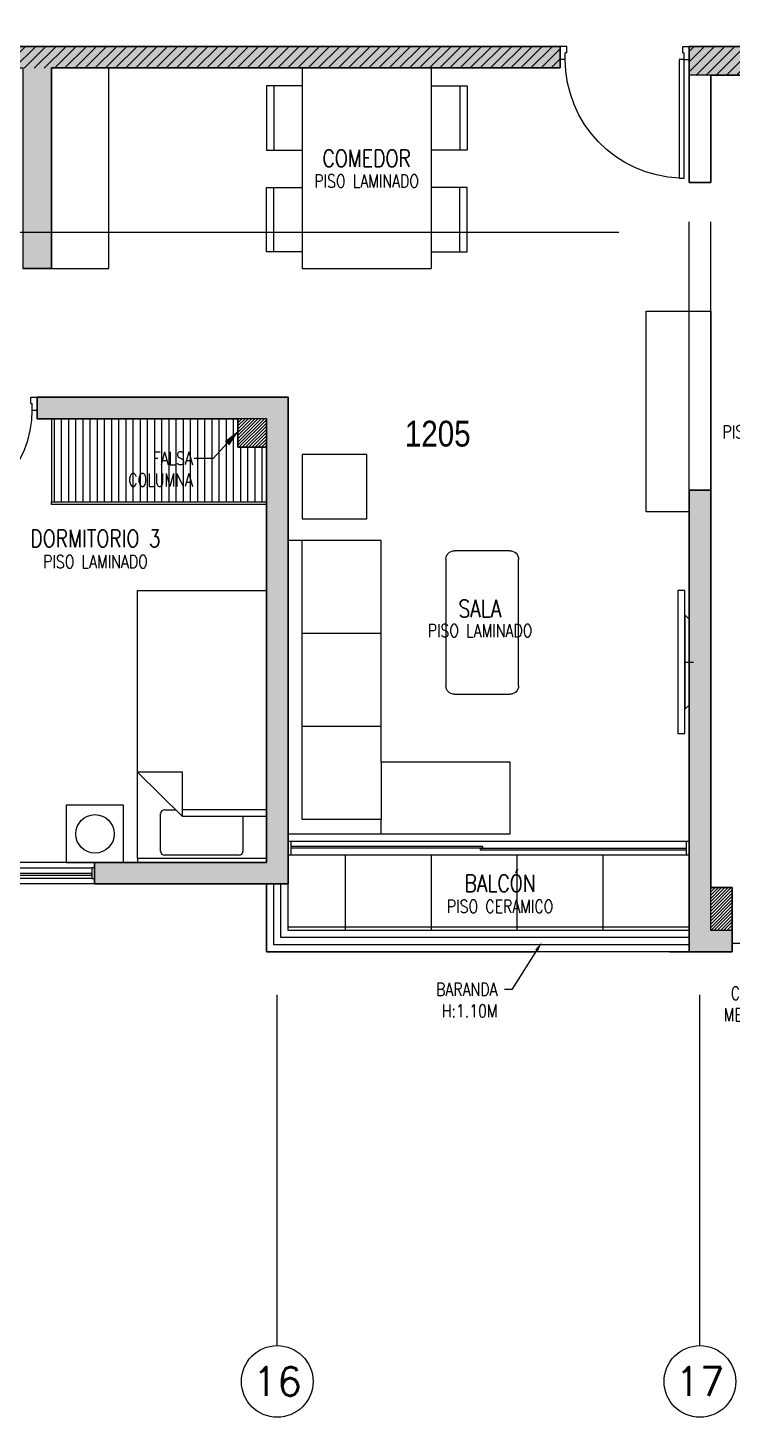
# Model space of a CAD drawing. Header units: millimetres. Extents: x -3 to 53, y -269 to 39.
# Drawn here: x 33.28 to 38.2, y -117.72 to -108.02 of the extents above; entities that cross this region are included whole.
import ezdxf
from ezdxf import colors
from ezdxf.entities.mleader import LeaderData, LeaderLine
from ezdxf.enums import TextEntityAlignment as Align
from ezdxf.math import Vec2, Vec3

# ---------------------------------------------------------------- set-up
doc = ezdxf.new("R2010")
doc.units = ezdxf.units.MM
doc.header["$LTSCALE"] = 15
for name, pattern in [('CENTER', [2, 1.25, -0.25, 0.25, -0.25]), ('HIDDEN2', [0.1875, 0.125, -0.0625]), ('PHANTOM', [63.5, 31.75, -6.35, 6.35, -6.35, 6.35, -6.35]), ('PHANTOM2', [1.25, 0.625, -0.125, 0.125, -0.125, 0.125, -0.125])]:
    doc.linetypes.add(name, pattern=pattern)
doc.layers.get('0').update_dxf_attribs({"color": 250})
for name, color, linetype in [('A-BARANDAS', 250, 'Continuous'), ('A-CORTE', 250, 'CENTER'), ('A-EJES', 251, 'PHANTOM'), ('A-EST HATCH', 250, 'Continuous'), ('A-EST PLACAS', 250, 'Continuous'), ('A-EST VIGAS', 250, 'HIDDEN2'), ('A-HATCH', 250, 'Continuous'), ('A-MOBILIARIO', 250, 'Continuous'), ('A-MURO BAJO', 251, 'Continuous'), ('A-NUMERACIONDEP', 251, 'Continuous'), ('A-PROYECCIONES', 250, 'HIDDEN2'), ('A-TEXTO-ACABADO PISO', 250, 'Continuous'), ('A-TEXTO-AMBIENTE', 252, 'Continuous'), ('A-TEXTO-INDICACIONES', 250, 'Continuous'), ('DLP_MOBILIARIO FIJO', 250, 'Continuous'), ('MURO CF 60', 250, 'Continuous')]:
    doc.layers.add(name, color=color, linetype=linetype)
doc.layers.add('A-MUROS', color=252, linetype='Continuous', lineweight=30)
doc.styles.add('R80', font='ARIALN.TTF', dxfattribs={"height": 2.03})
doc.styles.add('ROMANS', font='romans.shx', dxfattribs={"width": 0.8})
doc.styles.add('TXT_COTAS', font='romans.shx', dxfattribs={"width": 0.8})
pattern_1 = [(45, (359.999406, -86.67669), (-0.035355339, 0.035355339), [])]

# ---------------------------------------------------------------- blocks, each defined once
blk = doc.blocks.new('EST.P10')
at = {"layer": 'A-EST HATCH'}
h = blk.add_hatch(color=256, dxfattribs=at)
h.dxf.hatch_style = 1
h.paths.add_polyline_path([(39.55, -2.74), (39.55, 3.325), (37.9, 3.325), (37.9, 3.525), (39.7, 3.525), (39.7, 2.65), (41.2, 2.65), (41.2, 3.15), (41.35, 3.15), (41.35, 2.45), (39.7, 2.45), (39.7, -2.74)])
h.paths.add_polyline_path([(18.45, 7.325), (20.05, 7.325), (20.05, 10.425), (18.85, 10.425), (18.85, 10.575), (20.2, 10.575), (20.2, 7.175), (18.45, 7.175)])
h.paths.add_polyline_path([(17.65, 10.575), (17.5, 10.575), (17.5, 7.175), (17.65, 7.175)])
h.paths.add_polyline_path([(12.15, 11.05), (11.85, 11.05), (11.85, 10.9), (12, 10.9), (12, 7.825), (12.15, 7.825)])
h.paths.add_polyline_path([(15.1, 10.425), (15.1, 7.325), (16.7, 7.325), (16.7, 7.175), (14.95, 7.175), (14.95, 10.575), (16.3, 10.575), (16.3, 10.425)])
h.paths.add_polyline_path([(5.85, 10.9), (5.25, 10.9), (5.25, 11.05), (6, 11.05), (6, 7.65), (4.85, 7.65), (4.85, 7.8), (5.85, 7.8)])
h.paths.add_polyline_path([(4.05, 11.05), (4.05, 7.65), (3.9, 7.65), (3.9, 11.05)])
h.paths.add_polyline_path([(3.1, 7.8), (1.5, 7.8), (1.5, 10.9), (2.7, 10.9), (2.7, 11.05), (1.35, 11.05), (1.35, 7.65), (3.1, 7.65)])
h.paths.add_polyline_path([(5.85, -2.65), (5.25, -2.65), (5.25, -2.8), (6, -2.8), (6, 0.6), (4.85, 0.6), (4.85, 0.45), (5.85, 0.45)])
h.paths.add_polyline_path([(4.05, -2.8), (4.05, 0.6), (3.9, 0.6), (3.9, -2.8)])
h.paths.add_polyline_path([(3.1, 0.45), (1.5, 0.45), (1.5, -2.65), (2.7, -2.65), (2.7, -2.8), (1.35, -2.8), (1.35, 0.6), (3.1, 0.6)])
h.paths.add_polyline_path([(8.7, -0.35), (8.85, -0.35), (8.85, -2.65), (9, -2.65), (9, -2.8), (8.7, -2.8)])
h.paths.add_polyline_path([(18.45, 0.925), (20.05, 0.925), (20.05, -2.175), (18.85, -2.175), (18.85, -2.325), (20.2, -2.325), (20.2, 1.075), (18.45, 1.075)])
h.paths.add_polyline_path([(17.65, -2.325), (17.5, -2.325), (17.5, 1.075), (17.65, 1.075)])
h.paths.add_polyline_path([(12.15, -2.8), (11.85, -2.8), (11.85, -2.65), (12, -2.65), (12, 0.425), (12.15, 0.425)])
h.paths.add_polyline_path([(15.1, -2.175), (15.1, 0.925), (16.7, 0.925), (16.7, 1.075), (14.95, 1.075), (14.95, -2.325), (16.3, -2.325), (16.3, -2.175)])
h.paths.add_polyline_path([(31.6, 7.325), (30, 7.325), (30, 10.425), (31.2, 10.425), (31.2, 10.575), (29.85, 10.575), (29.85, 7.175), (31.6, 7.175)])
h.paths.add_polyline_path([(32.4, 10.575), (32.55, 10.575), (32.55, 7.175), (32.4, 7.175)])
h.paths.add_polyline_path([(38.2, 11.05), (38.2, 10.9), (38.05, 10.9), (38.05, 7.825), (37.9, 7.825), (37.9, 11.05)])
h.paths.add_polyline_path([(27.6, 4.725), (37, 4.725), (37, 4.875), (33.45, 4.875), (33.45, 6.275), (33.25, 6.275), (33.25, 4.875), (30.35, 4.875), (30.35, 6.275), (30.2, 6.275), (30.2, 4.875), (27.8, 4.875), (27.8, 6.125), (29.45, 6.125), (29.45, 6.275), (27.175, 6.275), (27.175, 6.125), (27.6, 6.125)])
h.paths.add_polyline_path([(34.95, 10.425), (34.95, 7.325), (33.35, 7.325), (33.35, 7.175), (35.1, 7.175), (35.1, 10.575), (33.75, 10.575), (33.75, 10.425)])
h.paths.add_polyline_path([(39.7, 5.8), (41.35, 5.8), (41.35, 5.1), (41.2, 5.1), (41.2, 5.6), (39.7, 5.6), (39.7, 4.725), (37.9, 4.725), (37.9, 4.925), (39.55, 4.925), (39.55, 10.99), (39.7, 10.99)])
h.paths.add_polyline_path([(44.2, 10.9), (44.8, 10.9), (44.8, 11.05), (44.05, 11.05), (44.05, 7.65), (45.2, 7.65), (45.2, 7.8), (44.2, 7.8)])
h.paths.add_polyline_path([(46, 11.05), (46, 7.65), (46.15, 7.65), (46.15, 11.05)])
h.paths.add_polyline_path([(46.95, 7.8), (48.55, 7.8), (48.55, 10.9), (47.35, 10.9), (47.35, 11.05), (48.7, 11.05), (48.7, 7.65), (46.95, 7.65)])
h.paths.add_polyline_path([(46, -2.8), (46, 0.6), (46.15, 0.6), (46.15, -2.8)])
h.paths.add_polyline_path([(46.95, 0.45), (48.55, 0.45), (48.55, -2.65), (47.35, -2.65), (47.35, -2.8), (48.7, -2.8), (48.7, 0.6), (46.95, 0.6)])
h.paths.add_polyline_path([(41.35, 0.7), (41.2, 0.7), (41.2, -2.65), (41.05, -2.65), (41.05, -2.8), (41.35, -2.8)])
h.paths.add_polyline_path([(31.6, 0.925), (30, 0.925), (30, -2.175), (31.2, -2.175), (31.2, -2.325), (29.85, -2.325), (29.85, 1.075), (31.6, 1.075)])
h.paths.add_polyline_path([(32.4, -2.325), (32.55, -2.325), (32.55, 1.075), (32.4, 1.075)])
h.paths.add_polyline_path([(37.9, -2.8), (38.2, -2.8), (38.2, -2.65), (38.05, -2.65), (38.05, 0.425), (37.9, 0.425)])
h.paths.add_polyline_path([(34.95, -2.175), (34.95, 0.925), (33.35, 0.925), (33.35, 1.075), (35.1, 1.075), (35.1, -2.325), (33.75, -2.325), (33.75, -2.175)])
h.paths.add_polyline_path([(10.35, 3.525), (12.15, 3.525), (12.15, 3.375), (10.5, 3.375), (10.5, -2.74), (10.35, -2.74), (10.35, 2.5), (8.7, 2.5), (8.7, 3.15), (8.85, 3.15), (8.85, 2.65), (10.35, 2.65)])
h.paths.add_polyline_path([(44.05, -2.8), (44.05, 0.6), (45.2, 0.6), (45.2, 0.45), (44.2, 0.45), (44.2, -2.65), (44.8, -2.65), (44.8, -2.8)])
h.paths.add_polyline_path([(46.9532, 5.55), (47.1, 5.55), (47.1, 6.75), (44.95, 6.75), (44.95, 6.6), (45.4, 6.6), (45.4, 5), (45.6, 5), (45.6, 6.6), (46.95, 6.6), (46.95, 5.55)], flags=17)
h.paths.add_polyline_path([(46.9532, 2.7), (47.1, 2.7), (47.1, 1.5), (44.95, 1.5), (44.95, 1.65), (45.4, 1.65), (45.4, 3.25), (45.6, 3.25), (45.6, 1.65), (46.95, 1.65), (46.95, 2.7)], flags=17)
h.paths.add_polyline_path([(41.1999, 4.2), (44.05, 4.2), (44.05, 6.75), (44.2, 6.75), (44.2, 4.2), (46.95, 4.2), (46.95, 4.8), (47.1, 4.8), (47.1, 4.2), (49.9, 4.2), (49.9, 8.15), (49.85, 8.15), (49.85, 8.25), (50.05, 8.25), (50.05, 0), (49.85, 0), (49.85, 0.1), (49.8999, 0.1), (49.9, 4.05), (47.1, 4.05), (47.1, 3.45), (46.95, 3.45), (46.95, 4.05), (44.2, 4.05), (44.2, 1.5), (44.05, 1.5), (44.05, 4.05), (41.1999, 4.05)])
h.paths.add_polyline_path([(41.35, 11.05), (41.35, 7.55), (41.2, 7.55), (41.2, 10.9), (41.05, 10.9), (41.05, 11.05)])
h.paths.add_polyline_path([(27.15, 4.725), (25.15, 4.725), (25.15, 4.875), (27, 4.875), (27, 8.275), (25.15, 8.275), (25.15, 8.425), (27, 8.425), (27, 10.575), (27.85, 10.575), (27.85, 10.425), (27.15, 10.425)])
h.paths.add_polyline_path([(10.35, 10.99), (10.35, 5.75), (8.7, 5.75), (8.7, 5.1), (8.85, 5.1), (8.85, 5.6), (10.35, 5.6), (10.35, 4.725), (12.15, 4.725), (12.15, 4.875), (10.5, 4.875), (10.5, 10.99)])
h.paths.add_polyline_path([(2.95, 4.2), (0.15, 4.2), (0.1499, 8.15), (0.2, 8.15), (0.2, 8.25), (0, 8.25), (0, 0), (0.2, 0), (0.2, 0.0997), (0.1501, 0.1), (0.15, 4.05), (2.95, 4.05), (2.95, 3.45), (3.1, 3.45), (3.1, 4.05), (5.85, 4.05), (5.85, 1.5), (6, 1.5), (6, 4.05), (8.8501, 4.05), (8.8501, 4.2), (6, 4.2), (6, 6.75), (5.85, 6.75), (5.85, 4.2), (3.1, 4.2), (3.1, 4.8), (2.95, 4.8)])
h.paths.add_polyline_path([(8.7, 11.05), (9, 11.05), (9, 10.9), (8.85, 10.9), (8.85, 8.6), (8.7, 8.6)])
h.paths.add_polyline_path([(3.0968, 5.55), (2.95, 5.55), (2.95, 6.75), (5.1, 6.75), (5.1, 6.6), (4.65, 6.6), (4.65, 5), (4.45, 5), (4.45, 6.6), (3.1, 6.6), (3.1, 5.55)], flags=17)
h.paths.add_polyline_path([(3.0968, 2.7), (2.95, 2.7), (2.95, 1.5), (5.1, 1.5), (5.1, 1.65), (4.65, 1.65), (4.65, 3.25), (4.45, 3.25), (4.45, 1.65), (3.1, 1.65), (3.1, 2.7)], flags=17)
h.paths.add_polyline_path([(23.35, 4.725), (23.2, 4.725), (23.2, 8.425), (23.35, 8.425)])
h.paths.add_polyline_path([(22.45, 6.125), (22.45, 4.725), (13.05, 4.725), (13.05, 4.875), (16.6, 4.875), (16.6, 6.275), (16.8, 6.275), (16.8, 4.875), (19.7, 4.875), (19.7, 6.275), (19.85, 6.275), (19.85, 4.875), (22.25, 4.875), (22.25, 6.125), (20.6, 6.125), (20.6, 6.275), (22.845, 6.275), (22.845, 6.125)])
h.paths.add_polyline_path([(29, 1.975), (29, 2.125), (27.2, 2.125), (27.2, 3.375), (29.75, 3.375), (29.75, 1.975), (29.9, 1.975), (29.9, 3.375), (33.25, 3.375), (33.25, 1.975), (33.45, 1.975), (33.45, 3.375), (37, 3.375), (37, 3.525), (27, 3.525), (27, 1.975)])
h.paths.add_polyline_path([(27, 1.95), (27, -1.775), (23.35, -1.775), (23.35, 0.875), (25.7, 0.875), (25.7, 1.425), (26, 1.425), (26, 1.575), (25.55, 1.575), (25.55, 1.025), (23.35, 1.025), (23.35, 3.375), (26, 3.375), (26, 3.525), (23.2, 3.525), (23.2, -1.925), (27, -1.925), (27, -2.325), (27.85, -2.325), (27.85, -2.175), (27.15, -2.175), (27.15, 1.95)])
at = {"layer": 'A-EST PLACAS'}
for points in [[(29, 1.975), (29, 2.125), (27.2, 2.125), (27.2, 3.375), (29.75, 3.375), (29.75, 1.975), (29.9, 1.975), (29.9, 3.375), (33.25, 3.375), (33.25, 1.975), (33.45, 1.975), (33.45, 3.375), (37, 3.375), (37, 3.525), (27, 3.525), (27, 1.975)], [(39.55, -2.74), (39.55, 3.325), (37.9, 3.325), (37.9, 3.525), (39.7, 3.525), (39.7, 2.65), (41.2, 2.65), (41.2, 3.15), (41.35, 3.15), (41.35, 2.45), (39.7, 2.45), (39.7, -2.74)], [(34.95, -2.175), (34.95, 0.925), (33.35, 0.925), (33.35, 1.075), (35.1, 1.075), (35.1, -2.325), (33.75, -2.325), (33.75, -2.175)], [(37.9, -2.8), (38.2, -2.8), (38.2, -2.65), (38.05, -2.65), (38.05, 0.425), (37.9, 0.425)]]:
    blk.add_lwpolyline(points, close=True, dxfattribs=at)
at = {"layer": 'A-EST VIGAS'}
for p, q in [((37.9, 0.425), (37.9, 3.325)), ((38.05, 0.425), (38.05, 3.325)), ((33.75, -2.325), (32.55, -2.325)), ((39.55, -2.74), (38.2, -2.74))]:
    blk.add_line(p, q, dxfattribs=at)
blk.add_lwpolyline([(34.95, -2.325), (34.95, -2.8), (37.9, -2.8)], dxfattribs=at)
blk = doc.blocks.new('_Dot')
at = {"color": 0, "linetype": 'ByBlock', "lineweight": -2}
blk.add_line((-0.5, 0), (-1, 0), dxfattribs=at)
at = {"color": 0, "linetype": 'ByBlock', "const_width": 0.5}
blk.add_lwpolyline([(-0.25, 0, 1), (0.25, 0, 1)], format="xyb", close=True, dxfattribs=at)
blk = doc.blocks.new('Cortes-Elev.')
at = {"layer": 'A-CORTE', "linetype": 'CENTER', "ltscale": 0.5}
blk.add_lwpolyline([(-1.966, 27.2284), (51.8601, 27.2284)], dxfattribs=at)
blk = doc.blocks.new('A$C72FD42DB')
for p, q in [((0.3255, 1.4, 0), (1.2255, 1.4, 0)), ((0.3255, 0), (0.3255, 1.4, 0)), ((1.2255, 0), (1.2255, 1.4, 0)), ((0.3255, 0), (1.2255, 0))]:
    blk.add_line(p, q)
for points in [[(0.3255, 1.285), (0.0755, 1.285), (0.0755, 0.835), (0.3255, 0.835)], [(0.1255, 1.285), (0.1255, 0.835)], [(1.2255, 1.285), (1.4755, 1.285), (1.4755, 0.835), (1.2255, 0.835)], [(1.4255, 1.285), (1.4255, 0.835)], [(0.3255, 0.125), (0.0755, 0.125), (0.0755, 0.575), (0.3255, 0.575)], [(0.1255, 0.125), (0.1255, 0.575)], [(1.2255, 0.125), (1.4755, 0.125), (1.4755, 0.575), (1.2255, 0.575)], [(1.4255, 0.125), (1.4255, 0.575)]]:
    blk.add_lwpolyline(points)
blk = doc.blocks.new('A$C4BFA03A9')
for points in [[(0.06, -0.5), (0.11, -0.5), (0.11, 0.5), (0.06, 0.5)], [(0.03, -0.3), (0.06, -0.33), (0.06, 0.33), (0.03, 0.3)]]:
    blk.add_lwpolyline(points, close=True)
at = {"layer": 'A-PROYECCIONES', "ltscale": 0.15}
blk.add_line((0.06, 0), (0, 0), dxfattribs=at)
blk = doc.blocks.new('1 PLAZA')
for p, q in [((-0.2859, -0.3221), (-0.2859, -0.0781)), ((-0.2592, -0.0513), (0.2619, -0.0513)), ((0.2887, -0.0781), (0.2887, -0.3415)), ((-0.45, -0.3221), (0.1356, -0.3221)), ((0.1356, -0.371), (-0.45, -0.371)), ((0.45, -0.6318), (0.1356, -0.3221)), ((0.1356, -0.3221), (0.1356, -0.6318)), ((0.2619, -0.3683), (0.1825, -0.3683)), ((0.1356, -0.6318), (0.45, -0.6318))]:
    blk.add_line(p, q)
at = {"extrusion": (4.49068e-08, -3.60286e-08, 1), "elevation": 0}
blk.add_lwpolyline([(-0.45, -0.0287), (0.45, -0.0287), (0.45, 0), (-0.45, 0)], close=True, dxfattribs=at)
blk.add_lwpolyline([(-0.45, -1.9), (-0.45, -0.0287), (0.45, -0.0287), (0.45, -1.9)], close=True)
for centre, start, end in [((-0.2592, -0.0781), 90, 180), ((0.2619, -0.0781), 0, 90), ((0.2619, -0.3415), 270, 0)]:
    blk.add_arc(centre, 0.0267, start, end)
blk = doc.blocks.new('VELADOR')
blk.add_lwpolyline([(0, 0.4), (0, 0), (0.4, 0), (0.4, 0.4)], close=True)
blk.add_circle((0.2, 0.2), 0.1344)
blk = doc.blocks.new('*U141')
for p, q in [((0.01, 0.755), (0.01, 0.8)), ((0.1, 0.765), (0.1, 0.8)), ((0.055, 0.755), (0.01, 0.755)), ((0.1, 0.765), (0.055, 0.765)), ((0.055, 0.755), (0.055, 0.765)), ((0.055, 0.045), (0.01, 0.045)), ((0.01, 0.045), (0.01, 0)), ((0.055, 0.045), (0.055, 0.035)), ((0.1, 0.035), (0.055, 0.035)), ((0.1, 0.035), (0.1, 0))]:
    blk.add_line(p, q)
blk.add_lwpolyline([(0.83, 0.07), (0.83, 0.035), (0.1, 0.035), (0.1, 0.07)], close=True)
at = {"linetype": 'HIDDEN2'}
blk.add_arc((0.0996, 0.034), 0.731, 2.23015, 89.96723, dxfattribs=at)
blk = doc.blocks.new('VP.120')
at = {"layer": 'A-MURO BAJO'}
for p, q in [((0, 0), (1.2, 0)), ((0, -0.15), (1.2, -0.15))]:
    blk.add_line(p, q, dxfattribs=at)
at = {"layer": 'DLP_MOBILIARIO FIJO', "color": 251}
for p, q in [((0.02, -0.0375), (1.18, -0.0375)), ((1.18, -0.1125), (0.02, -0.1125))]:
    blk.add_line(p, q, dxfattribs=at)
at = {"layer": 'DLP_MOBILIARIO FIJO', "color": 6}
for points in [[(0, -0.1125), (0.02, -0.1125), (0.02, -0.0375), (0, -0.0375)], [(1.2, -0.1125), (1.18, -0.1125), (1.18, -0.0375), (1.2, -0.0375)]]:
    blk.add_lwpolyline(points, close=True, dxfattribs=at)
at = {"layer": 'DLP_MOBILIARIO FIJO', "elevation": 0}
for points in [[(0.61, -0.0625), (0.02, -0.0625), (0.02, -0.0725), (0.61, -0.0725)], [(0.59, -0.0875), (1.18, -0.0875), (1.18, -0.0775), (0.59, -0.0775)]]:
    blk.add_lwpolyline(points, close=True, dxfattribs=at)
blk = doc.blocks.new('*U140')
for p, q in [((0.01, 0.855), (0.01, 0.9)), ((0.1, 0.865), (0.1, 0.9)), ((0.055, 0.855), (0.01, 0.855)), ((0.1, 0.865), (0.055, 0.865)), ((0.055, 0.855), (0.055, 0.865)), ((0.055, 0.045), (0.01, 0.045)), ((0.01, 0.045), (0.01, 0)), ((0.055, 0.045), (0.055, 0.035)), ((0.1, 0.035), (0.055, 0.035)), ((0.1, 0.035), (0.1, 0))]:
    blk.add_line(p, q)
blk.add_lwpolyline([(0.93, 0.07), (0.93, 0.035), (0.1, 0.035), (0.1, 0.07)], close=True)
at = {"linetype": 'HIDDEN2'}
blk.add_arc((0.0995, 0.0339), 0.8311, 2.23015, 89.96723, dxfattribs=at)
blk = doc.blocks.new('SOFA SEC')
for p, q in [((0, 0.65), (0.1, 0.65)), ((0.1, 0.65), (0.1, 0.1)), ((0.5, 0.65), (0.1, 0.65)), ((0.75, 0.65), (0.75, 0.1)), ((1.4, 0.65), (1.4, 0.1)), ((0.1, 0.1), (2.05, 0.1))]:
    blk.add_line(p, q)
blk.add_lwpolyline([(0.5, 1.55), (0.5, 0.65), (2.05, 0.65), (2.05, 0), (0, 0), (0, 1.55)], close=True)
blk = doc.blocks.new('MESA CENTRO')
for p, q in [((-0.1937, 0), (0.1937, 0)), ((-0.2537, -0.9421), (-0.2537, -0.06)), ((0.2537, -0.06), (0.2537, -0.9421)), ((0.1937, -1.0021), (-0.1937, -1.0021))]:
    blk.add_line(p, q)
for centre, start, end in [((-0.1937, -0.06), 90, 180), ((0.1937, -0.06), 0, 90), ((-0.1937, -0.9421), 180, 270), ((0.1937, -0.9421), 270, 0)]:
    blk.add_arc(centre, 0.06, start, end)
blk = doc.blocks.new('Ejes_Torre G')
at = {"layer": 'A-EJES', "linetype": 'PHANTOM2', "ltscale": 0.5}
for points in [[(35.025, -2.75), (35.025, -0.3)], [(37.975, -2.75), (37.975, -0.3)]]:
    blk.add_lwpolyline(points, dxfattribs=at)
at = {"layer": 'A-EJES', "linetype": 'Continuous'}
for centre in [(35.025, -3), (37.975, -3)]:
    blk.add_circle(centre, 0.25, dxfattribs=at)
at = {"layer": 'A-EJES', "linetype": 'Continuous', "style": 'ROMANS'}
for s, p in [('16', (35.025, -3)), ('17', (37.975, -3))]:
    blk.add_text(s, height=0.2, dxfattribs=at).set_placement(p, align=Align.MIDDLE_CENTER)

msp = doc.modelspace()

# ---------------------------------------------------------------- hatches: boundary and pattern name
at = {"layer": 'A-HATCH'}
h = msp.add_hatch(dxfattribs=at)
h.set_pattern_fill('ANSI31', color=256, scale=0.005, angle=-180)
h.set_pattern_definition([(225, (-68.17971, -22.473003), (0.0112253202, -0.0112253202), [])])
h.paths.add_polyline_path([(34.95, -110.9497), (34.75, -110.9497), (34.75, -110.7497), (34.95, -110.7497)])
h = msp.add_hatch(dxfattribs=at)
h.set_pattern_fill('_USER', color=256, scale=0.6, angle=-180, double=1, pattern_type=0)
h.set_pattern_definition([(180, (-1.7, -55.49963), (7e-17, -0.6), []), (270, (-1.7, -55.49963), (0.6, 4e-17), [])])
h.paths.add_polyline_path([(35.1, -114.3247), (35.1, -113.7997), (37.9, -113.7997), (37.9, -114.3247)])
h = msp.add_hatch(dxfattribs=at)
h.set_pattern_fill('ANSI31', color=256, scale=0.005)
h.set_pattern_definition([(45, (3e-09, -61.674632), (-0.01122532, 0.01122532), [])])
h.paths.add_polyline_path([(38.05, -114.0246), (38.2, -114.0246), (38.2, -114.3246), (38.05, -114.3247)])
at = {"layer": 'DLP_MOBILIARIO FIJO'}
h = msp.add_hatch(dxfattribs=at)
h.set_pattern_fill('_USER', color=256, scale=0.05, angle=90, pattern_type=0)
h.set_pattern_definition([(90, (-6.130017, -58.49463), (-0.05, 3e-18), [])])
h.paths.add_polyline_path([(33.47, -111.3297), (33.47, -110.7497), (34.75, -110.7497), (34.75, -110.9497), (34.95, -110.9497), (34.95, -111.3297)])
at = {"layer": 'MURO CF 60'}
h = msp.add_hatch(dxfattribs=at)
h.set_pattern_fill('_USER', color=256, scale=0.05, angle=45, pattern_type=0)
h.set_pattern_definition(pattern_1)
h.paths.add_polyline_path([(36.9994, -108.1517), (29.8994, -108.1517), (29.8994, -108.3017), (36.9994, -108.3017)])
h = msp.add_hatch(dxfattribs=at)
h.set_pattern_fill('_USER', color=256, scale=0.05, angle=45, pattern_type=0)
h.set_pattern_definition(pattern_1)
h.paths.add_polyline_path([(37.8994, -108.1517), (39.5494, -108.1517), (39.5494, -108.3517), (37.8994, -108.3517)])

# ---------------------------------------------------------------- linework, layer by layer
at = {"layer": 'A-BARANDAS'}
for points in [[(37.9, -114.4247), (35, -114.4247), (35, -113.9997)], [(37.9, -114.3747), (35.05, -114.3747), (35.05, -113.9997)]]:
    msp.add_lwpolyline(points, dxfattribs=at)
at = {"layer": 'A-HATCH'}
msp.add_lwpolyline([(38.05, -114.0246), (38.2, -114.0246), (38.2, -114.3246), (38.05, -114.3247)], close=True, dxfattribs=at)
at = {"layer": 'A-MOBILIARIO', "elevation": 0}
msp.add_lwpolyline([(35.65, -111.4497), (35.65, -110.9997), (35.2, -110.9997), (35.2, -111.4497)], close=True, dxfattribs=at)
at = {"layer": 'A-MURO BAJO'}
for p, q in [((35.12, -113.6997, 0), (37.88, -113.6997, 0)), ((37.88, -113.7997, 0), (35.12, -113.7997, 0)), ((34.95, -114.4747, 0), (34.95, -113.9997, 0))]:
    msp.add_line(p, q, dxfattribs=at)
at = {"layer": 'A-MURO BAJO', "elevation": 0}
msp.add_lwpolyline([(33.45, -109.6997), (33.85, -109.6997), (33.85, -108.2997), (33.45, -108.2997)], close=True, dxfattribs=at)
for points in [[(37.9, -111.3997), (37.6, -111.3997), (37.6, -109.9997), (38.05, -109.9997), (38.05, -111.2497), (37.9, -111.2497), (37.9, -111.3497)], [(37.9, -114.4747), (34.95, -114.4747)]]:
    msp.add_lwpolyline(points, dxfattribs=at)
at = {"layer": 'A-MURO BAJO'}
msp.add_lwpolyline([(37.9, -114.3247), (35.1, -114.3247), (35.1, -113.9997)], dxfattribs=at)
at = {"layer": 'A-MUROS'}
for p, q in [((27, -108.1497), (37, -108.1497)), ((37, -108.2997), (37, -108.1497)), ((37.9, -108.1497), (39.7, -108.1497)), ((37.9, -109.0997), (37.9, -108.1497)), ((33.45, -108.2997), (37, -108.2997)), ((33.45, -109.6997), (33.45, -108.2997)), ((38.05, -108.3497), (39.55, -108.3497)), ((38.05, -109.0997), (38.05, -108.3497)), ((37.9, -109.0997), (38.05, -109.0997)), ((33.25, -109.6997), (33.45, -109.6997)), ((33.35, -110.7497), (33.35, -110.5997)), ((35.1, -110.5997), (33.35, -110.5997)), ((35.1, -113.9997), (35.1, -110.5997)), ((34.75, -110.7497), (33.35, -110.7497)), ((34.75, -110.7497), (34.75, -110.9497)), ((34.75, -110.9497), (34.95, -110.9497)), ((34.95, -113.8497), (34.95, -110.9497)), ((37.9, -111.2497), (37.9, -114.4747)), ((38.05, -111.2497), (37.9, -111.2497)), ((38.05, -114.0246), (38.05, -111.2497)), ((33.75, -113.9997), (33.75, -113.8497)), ((34.95, -113.8497), (33.75, -113.8497)), ((35.1, -113.9997), (33.75, -113.9997)), ((38.2, -114.0246), (38.05, -114.0246)), ((38.2, -114.4746), (38.2, -114.0246)), ((37.9, -114.4747), (38.2, -114.4746))]:
    msp.add_line(p, q, dxfattribs=at)
at = {"layer": 'A-PROYECCIONES'}
msp.add_line((37.9, -108.1497, 0), (37.9, -108.1497, 0), dxfattribs=at)
at = {"layer": 'DLP_MOBILIARIO FIJO', "elevation": 0}
for points in [[(34.95, -110.7497), (33.45, -110.7497), (33.45, -111.3297)], [(34.95, -110.7497), (34.95, -111.3497), (33.45, -111.3497), (33.45, -111.3297), (34.95, -111.3297)], [(33.47, -111.3297), (33.47, -110.7497)]]:
    msp.add_lwpolyline(points, dxfattribs=at)
for points in [[(35.1, -113.6997), (35.12, -113.6997), (35.12, -113.7997), (35.1, -113.7997)], [(36.46, -113.7372), (35.12, -113.7372), (35.12, -113.7472), (36.46, -113.7472)], [(37.88, -113.6997), (37.9, -113.6997), (37.9, -113.7997), (37.88, -113.7997)], [(36.44, -113.7622), (37.88, -113.7622), (37.88, -113.7522), (36.44, -113.7522)]]:
    msp.add_lwpolyline(points, close=True, dxfattribs=at)

# ---------------------------------------------------------------- block references
at = {"rotation": 180}
msp.add_blockref('VP.120', (33.75, -113.9997, 0), dxfattribs=at)
at = {"layer": 'A-CORTE'}
msp.add_blockref('Cortes-Elev.', (0, -136.6746), dxfattribs=at)
at = {"layer": 'A-EST PLACAS'}
msp.add_blockref('EST.P10', (0, -111.6747), dxfattribs=at)
at = {"layer": 'A-MOBILIARIO', "xscale": -1}
for name, p, rotation in [('*U140', (37.9, -108.1397, 0), 90), ('A$C72FD42DB', (34.8745, -108.2997, 0), 180), ('SOFA SEC', (35.1, -113.6497, 0), 270.0004328521019), ('MESA CENTRO', (36.4553, -111.6725, 0), 2.257911114078581e-05)]:
    msp.add_blockref(name, p, dxfattribs=dict(at, rotation=rotation))
at = {"layer": 'A-MOBILIARIO'}
for name, p, rotation in [('*U141', (32.55, -110.5897, 0), 270), ('A$C4BFA03A9', (37.93, -112.4497, 0), 180)]:
    msp.add_blockref(name, p, dxfattribs=dict(at, rotation=rotation))
at = {"layer": 'A-MOBILIARIO', "extrusion": (-4.49068e-08, 3.60286e-08, -1), "xscale": -1, "zscale": -1, "rotation": 180}
for name, p in [('1 PLAZA', (-34.5, -113.8497, 0)), ('VELADOR', (-33.9529, -113.4497, 0))]:
    msp.add_blockref(name, p, dxfattribs=at)
at = {"layer": 'A-MUROS'}
msp.add_blockref('Ejes_Torre G', (0, -114.4747), dxfattribs=at)

# ---------------------------------------------------------------- texts
at = {"layer": 'A-TEXTO-ACABADO PISO', "char_height": 0.09, "attachment_point": 2, "rotation": 359.99998, "style": 'ROMANS'}
for width, insert in [(1.20225, (35.6488, -109.0449)), (1.20225, (33.7562, -111.7034)), (1.034523, (36.4401, -112.185, 0))]:
    msp.add_mtext_dynamic_manual_height_columns('PISO LAMINADO', width=width, gutter_width=12.5, heights=[0], dxfattribs=dict(at, insert=insert))
at = {"layer": 'A-TEXTO-ACABADO PISO', "char_height": 0.09, "attachment_point": 2, "style": 'ROMANS'}
for insert in [(38.5038, -110.7969), (36.5803, -114.1116)]:
    msp.add_mtext_dynamic_manual_height_columns('PISO CERAMICO', width=1.20225, gutter_width=12.5, heights=[0], dxfattribs=dict(at, insert=insert))
at = {"layer": 'A-TEXTO-AMBIENTE', "style": 'ROMANS', "width": 0.8}
for s, p in [('COMEDOR', (35.6488, -108.9913, 0)), ('DORMITORIO 3', (33.7565, -111.6465, 0)), ('SALA', (36.4401, -112.1361, 0)), ('BALCÓN', (36.58, -114.0549, 0))]:
    msp.add_text(s, height=0.12, dxfattribs=at).set_placement(p, align=Align.CENTER)

# ---------------------------------------------------------------- leaders
at = {"layer": 'A-NUMERACIONDEP'}
ml = msp.add_multileader_mtext('Standard', dxfattribs=at)
ml.set_content('1205', color=256, style='R80')
ml.set_leader_properties(color=256)
ml.set_arrow_properties(name='DOT')
ml.build(insert=Vec2(0, 0))
ml.multileader.update_dxf_attribs({"leader_type": 0, "has_text_frame": 1, "text_left_attachment_type": 2, "text_right_attachment_type": 2, "dogleg_length": 0.36, "arrow_head_size": 0.06, "scale": 0.06})
ctx = ml.context
ctx.base_point, ctx.scale, ctx.char_height, ctx.arrow_head_size, ctx.landing_gap_size, ctx.plane_origin = Vec3(35.871, -110.856), 0.06, 0.18, 0.06, 0.06, Vec3(34.6558, -110.8604)
ctx.left_attachment, ctx.right_attachment, ctx.text_align_type = 2, 2, 1
notes = []
notes.append((ctx, [(0, (1, 1, 0), (36.5106, -110.856), (-1, 0), 0.0917, [(0, [(36.7972, -110.5071)], 0, [])])]))
ctx.mtext.insert, ctx.mtext.width, ctx.mtext.alignment, ctx.mtext.flow_direction = Vec3(36.145, -110.7641), 0.461923, 2, 5
at = {"layer": 'A-TEXTO-INDICACIONES'}
ml = msp.add_multileader_mtext('Standard', dxfattribs=at)
ml.set_content('FALSA COLUMNA', color=256, style='ROMANS')
ml.set_leader_properties(color=7)
ml.build(insert=Vec2(0, 0))
ml.multileader.update_dxf_attribs({"dogleg_length": 1.3073, "arrow_head_size": 0.13, "scale": 0.1})
ctx = ml.context
ctx.base_point, ctx.scale, ctx.char_height, ctx.arrow_head_size, ctx.landing_gap_size, ctx.plane_origin = Vec3(33.939, -111.0272), 0.1, 0.09, 0.13, 0.01, Vec3(34.6604, -112.0105)
ctx.text_align_type = 2
notes.append((ctx, [(0, (1, 1, 0), (34.5766, -111.0272), (-1, 0), 0.1307, [(0, [(34.7627, -110.8262)], 0, [])])]))
ctx.mtext.insert, ctx.mtext.width, ctx.mtext.defined_height, ctx.mtext.alignment, ctx.mtext.flow_direction = Vec3(34.4359, -110.9822), 0.532149, 0.5349, 3, 5
ml = msp.add_multileader_mtext('Standard', dxfattribs=at)
ml.set_content('\\pxsm1;BARANDA \\P\\pt16;H:1.10M', color=256, style='TXT_COTAS')
ml.set_leader_properties(color=256)
ml.build(insert=Vec2(0, 0))
ml.multileader.update_dxf_attribs({"dogleg_length": 0.05, "arrow_head_size": 0.07})
ctx = ml.context
ctx.base_point, ctx.char_height, ctx.arrow_head_size, ctx.landing_gap_size, ctx.plane_origin = Vec3(36.0526, -114.7362), 0.09, 0.07, 0.05, Vec3(37.0217, -114.3192)
ctx.text_align_type = 2
notes.append((ctx, [(0, (1, 1, 0), (36.6621, -114.7362), (-1, 0), 0.05, [(0, [(36.8719, -114.4058)], 0, [])])]))
ctx.mtext.insert, ctx.mtext.width, ctx.mtext.defined_height, ctx.mtext.alignment, ctx.mtext.flow_direction = Vec3(36.5621, -114.6912), 1.102183, 0.8046, 3, 5
ml = msp.add_multileader_mtext('Standard', dxfattribs=at)
ml.set_content('\\pxsm1,t16;CELOSIA\\PMETALICA', color=256, style='TXT_COTAS')
ml.set_leader_properties(color=256)
ml.build(insert=Vec2(0, 0))
ml.multileader.update_dxf_attribs({"dogleg_length": 0.05, "arrow_head_size": 0.07})
ctx = ml.context
ctx.base_point, ctx.char_height, ctx.arrow_head_size, ctx.landing_gap_size, ctx.plane_origin = Vec3(38.0593, -114.763), 0.09, 0.07, 0.05, Vec3(38.9434, -115.2326)
ctx.text_align_type = 2
notes.append((ctx, [(0, (1, 1, 0), (38.6756, -114.763), (-1, 0), 0.05, [(0, [(38.8087, -114.4658)], 0, [])])]))
ctx.mtext.insert, ctx.mtext.width, ctx.mtext.defined_height, ctx.mtext.alignment, ctx.mtext.flow_direction = Vec3(38.5756, -114.718), 1.024058, 0.5146, 3, 5
for ctx, leaders in notes:
    for number, flags, end, landing, length, lines in leaders:
        leader = LeaderData()
        leader.index, (leader.has_last_leader_line, leader.has_dogleg_vector, leader.attachment_direction) = number, flags
        leader.last_leader_point, leader.dogleg_vector, leader.dogleg_length = Vec3(end), Vec3(landing), length
        for number, points, colour, breaks in lines:
            line = LeaderLine()
            line.index, line.vertices, line.color, line.breaks = number, Vec3.list(points), colors.encode_raw_color(colour), breaks
            leader.lines.append(line)
        ctx.leaders.append(leader)

doc.saveas('drawing.dxf')
